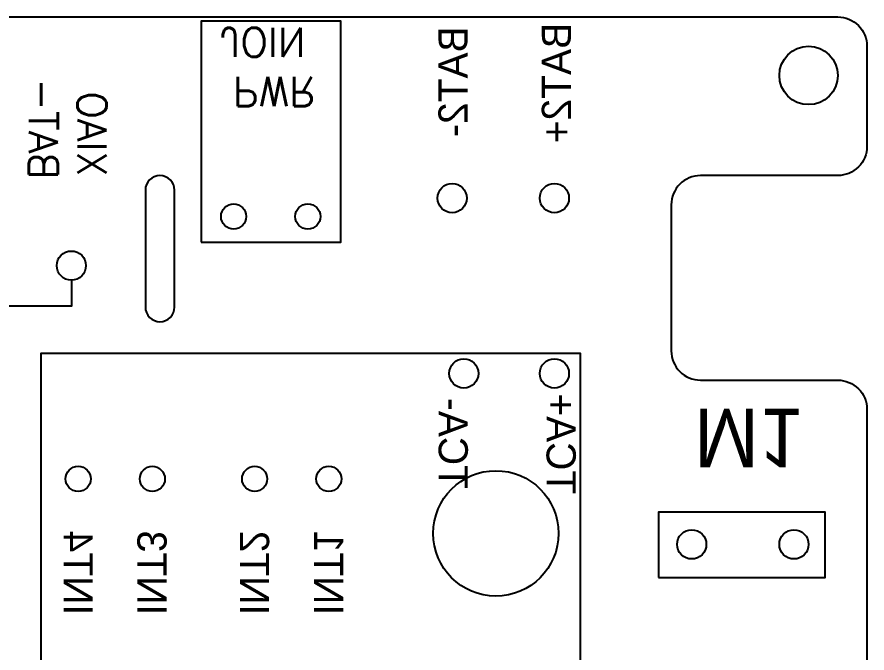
# Model space of a CAD drawing. Extents: x -38 to 99, y -101 to 35.
# Drawn here: x -12.39 to 16.7, y -83.34 to -61.57 of the extents above; entities that cross this region are included whole.
import ezdxf

# ---------------------------------------------------------------- set-up
doc = ezdxf.new("R2010")
doc.units = 0
for name, color, linetype in [('DEFAULT', 7, 'CONTINUOUS'), ('HOLES', 7, 'CONTINUOUS'), ('MASK', 7, 'CONTINUOUS')]:
    doc.layers.add(name, color=color, linetype=linetype)
doc.styles.add('DEFAULT', font='txt')
doc.styles.add('MTXPL_CONSOLAS', font='txt.shx', dxfattribs={"height": 0.2})

# ---------------------------------------------------------------- blocks, each defined once
blk = doc.blocks.new('*X1')
at = {"layer": 'MASK', "extrusion": (0, 0, -1), "style": 'MTXPL_CONSOLAS'}
for s, p in [('BAT-', (11.993, -67.14)), ('XIAO', (10.326, -67.033))]:
    blk.add_text(s, height=1, rotation=90, dxfattribs=at).set_placement(p)
blk = doc.blocks.new('*X8')
at = {"layer": 'MASK', "extrusion": (0, 0, -1), "style": 'MTXPL_CONSOLAS'}
for s, p in [('JOIN', (5.435, -61.94)), ('PWR', (5.011, -63.621))]:
    blk.add_text(s, height=1, rotation=180, dxfattribs=at).set_placement(p)

msp = doc.modelspace()

# ---------------------------------------------------------------- linework, layer by layer
at = {"layer": 'DEFAULT'}
msp.add_lwpolyline([(-33, -97), (-33, -100, -0.414214), (-34, -101), (-37, -101, -0.414214), (-38, -100), (-38, -62.574, -0.414214), (-37, -61.574), (15.7, -61.574, -0.414214), (16.7, -62.574), (16.7, -66, -0.414214), (15.7, -67), (11, -67, 0.414214), (10, -68), (10, -73, 0.414214), (11, -74), (15.7, -74, -0.414214), (16.7, -75), (16.7, -100, -0.414214), (15.7, -101), (-13, -101, -0.414214), (-14, -100), (-14, -97, 0.414214), (-15, -96), (-32, -96, 0.414214)], format="xyb", close=True, dxfattribs=at)
msp.add_circle((14.7, -63.574), 1, dxfattribs=at)
at = {"layer": 'HOLES'}
msp.add_lwpolyline([(-7.5, -72, 0.414214), (-7, -71.5), (-7, -67.5, 1), (-8, -67.5), (-8, -71.5, 0.414214)], format="xyb", close=True, dxfattribs=at)
for centre, radius in [((14.7, -63.574), 1), ((2.5, -67.77), 0.5), ((6, -67.77), 0.5), ((-4.979, -68.402), 0.43), ((-2.439, -68.402), 0.43), ((-10.533, -70.082), 0.5), ((2.9, -73.77), 0.5), ((6, -73.77), 0.5), ((-10.3, -77.38), 0.43), ((-7.76, -77.38), 0.43), ((-4.26, -77.38), 0.43), ((-1.72, -77.38), 0.43), ((3.998, -79.244), 2.145), ((10.7, -79.62), 0.5), ((10.7, -79.62), 0.5), ((14.2, -79.62), 0.5), ((14.2, -79.62), 0.5)]:
    msp.add_circle(centre, radius, dxfattribs=at)
at = {"layer": 'MASK'}
for points in [[(-6.089, -69.284), (-1.306, -69.284), (-1.306, -61.716), (-6.089, -61.716)], [(-11.574, -93.276), (6.892, -93.276), (6.892, -73.085), (-11.574, -73.085)], [(9.565, -80.751), (15.269, -80.751), (15.269, -78.523), (9.565, -78.523)]]:
    msp.add_lwpolyline(points, close=True, dxfattribs=at)
msp.add_lwpolyline([(-10.533, -70.582), (-10.533, -71.465), (-13.025, -71.465), (-13.025, -82.943), (-24.014, -82.943)], dxfattribs=at)

# ---------------------------------------------------------------- block references
for name in ['*X8', '*X1']:
    msp.add_blockref(name, (0, 0), dxfattribs=at)

# ---------------------------------------------------------------- texts
at = {"layer": 'MASK', "extrusion": (0, 0, -1), "style": 'DEFAULT'}
for s, height, rotation, p in [('BAT2+', 1, 270, (-6.569, -61.774)), ('BAT2-', 1, 270, (-3.031, -61.894)), ('TCA-', 1, 90, (-2.037, -77.727)), ('TCA+', 1, 90, (-5.731, -77.908)), ('M1', 2, 180, (-10.779, -74.979)), ('INT4', 1, 90, (10.8, -82.047)), ('INT3', 1, 90, (8.274, -82.047)), ('INT2', 1, 90, (4.763, -82.05)), ('INT1', 1, 90, (2.225, -82.045))]:
    msp.add_text(s, height=height, rotation=rotation, dxfattribs=at).set_placement(p)

doc.saveas('drawing.dxf')
